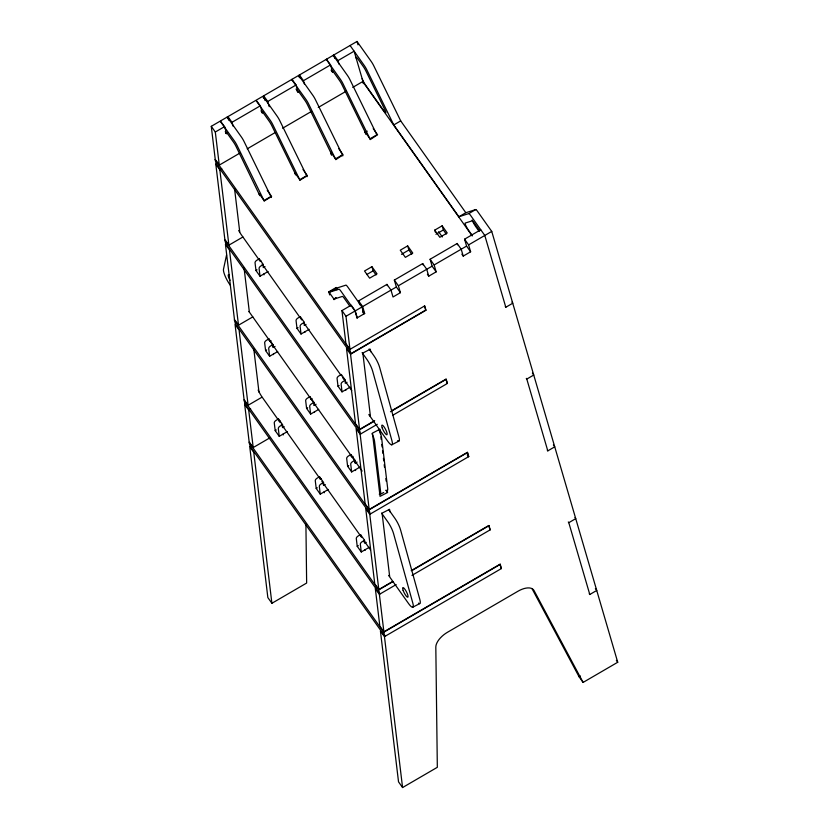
<?xml version="1.0" encoding="UTF-8"?>
<svg xmlns="http://www.w3.org/2000/svg" width="829" height="829" viewBox="0 0 829 829"><rect width="100%" height="100%" fill="white"/><g stroke="black" fill="none" stroke-linecap="round" stroke-linejoin="round"><path stroke-width="1.24" d="M277.694 351.569L269.622 356.263L265.581 350.563L264.658 342.833A2.705 1.378 -35.3 0 1 266.596 340.242L268.907 338.895L272.948 344.595C271.415 348.584 275.497 348.315 272.399 345.196M279.311 421.474L280.192 420.997M287.311 431.619L279.238 436.323L275.197 430.624L274.264 422.883A2.705 1.378 -35.3 0 1 276.202 420.293L278.513 418.946L282.554 424.645C281.093 429.277 285.715 428.178 281.332 424.303M328.325 489.452L320.253 494.146L316.212 488.447L315.279 480.716A2.705 1.378 -35.3 0 1 317.217 478.126L319.528 476.779L323.569 482.478C321.984 486.291 326.108 486.343 323.02 483.079M359.724 467.224L351.651 471.929L347.61 466.23L346.677 458.489A2.705 1.378 -35.3 0 1 348.615 455.898L350.926 454.551L354.967 460.25C353.434 464.209 357.527 463.991 354.418 460.862M369.33 547.275L361.268 551.979L357.216 546.28L356.294 538.539A2.705 1.378 -35.3 0 1 358.232 535.948L360.542 534.612L364.584 540.301C363.05 544.27 367.174 544.011 364.035 540.912M283.352 427.225L284.233 426.697M226.555 255.011L223.488 269.238A10.829 2.487 62.7 0 0 229.592 284.212L230.4 285.363M425.919 310.264L350.543 354.201L359.568 429.422L374.677 420.624M447.339 383.412L445.95 379.444L390.49 411.744M468.737 456.603L369.765 514.312L378.801 589.533L392.531 581.533M490.126 529.824L488.758 525.824L412.013 570.507M260.037 261.549L260.969 260.897M383.723 632.237L249.001 442.271L250.213 446.416L384.936 636.371L383.723 632.237L500.063 564.487L501.296 568.611L500.25 564.217M490.012 529.938L411.961 575.388M501.276 568.632L384.459 636.651L402.573 787.55L437.329 767.312L435.816 647.18A16.248 8.29 -35.3 0 1 447.484 632.268L518.063 591.181A16.248 8.29 -35.3 0 1 534.021 590.517L583.098 682.422L617.729 662.257L491.742 231.415L477.618 211.488A5.42 0.808 59.8 0 0 475.722 209.561L465.825 212.721L458.883 216.763L393.765 124.941L366.843 69.864A5.42 0.808 59.8 0 0 364.211 65.418L350.076 45.491M239.768 153.168L219.281 165.106L215.239 159.406L211.271 126.329L227.229 117.024L241.363 136.951A5.42 0.808 59.8 0 1 243.995 141.396L270.917 196.483L263.974 200.525L237.053 145.438A5.42 0.808 59.8 0 0 234.42 140.992L220.421 121.5M229.063 120.506L227.923 116.62L262.98 96.216L277.104 116.133A5.42 0.808 59.8 0 1 279.736 120.588L306.668 175.665L299.725 179.706L272.793 124.63A5.42 0.808 59.8 0 0 270.161 120.174L256.161 100.692M264.679 99.262L263.674 95.812L298.72 75.398L312.854 95.325A5.42 0.808 59.8 0 1 315.476 99.77L342.408 154.857L335.465 158.899L308.543 103.812A5.42 0.808 59.8 0 0 305.911 99.366L291.901 79.874M300.419 78.444L299.414 74.993L333.196 55.325L347.32 75.252A5.42 0.808 59.8 0 1 349.952 79.698L376.884 134.785L369.941 138.826L343.009 83.739A5.42 0.808 59.8 0 0 340.377 79.294L326.253 59.367L326.502 60.227M334.895 58.372L333.89 54.921L357.019 41.45L371.154 61.377A5.42 0.808 59.8 0 1 373.775 65.823L400.708 120.899L465.825 212.721M219.281 165.106L215.312 132.018L224.566 126.63L220.649 121.366M233.104 126.205L231.965 122.319L260.306 105.822L256.389 100.558M268.72 104.962L267.715 101.511L296.057 85.004L292.015 79.304L292.264 80.175M304.461 84.143L303.455 80.693L330.522 64.931L326.481 59.232L326.74 60.092M338.937 64.071L337.931 60.621L354.118 51.191L363.309 82.61M225.239 131.635L226.586 133.542L227.509 133.003M260.98 110.827L262.327 112.723L263.249 112.184M296.046 89.066L298.067 91.905L299 91.366M331.196 69.937L332.543 71.833L333.465 71.294M242.918 236.99L228.897 245.156L224.856 239.457L215.82 164.235L217.706 163.137M247.218 148.837L275.166 132.557M282.616 128.226L311.58 111.355M318.253 107.469L346.056 91.283M352.729 87.397L362.739 81.563L472.24 235.975M228.897 245.156L219.861 169.935L221.747 168.836M365.703 133.842L365.247 132.288L367.237 131.137M393.765 124.941L400.708 120.899M265.011 266.596L263.218 267.601L263.332 264.534L259.29 258.835L256.98 260.182A2.705 1.378 -35.3 0 0 255.042 262.772L255.974 270.513L260.016 276.212L268.088 271.508M263.332 264.534L261.021 265.881A2.705 1.378 -35.3 0 0 259.083 268.472L260.016 276.212M255.974 270.513L257.083 269.86M238.503 325.206L229.478 249.995L225.436 244.296L234.462 319.517L238.503 325.206L252.814 316.885M329.693 294.927L328.781 291.818L336.18 287.508L337.641 289.559M371.931 266.689L364.522 271L369.61 278.171L377.019 273.86L371.931 266.689L373.143 270.834L376.045 274.927M407.671 245.881L400.272 250.192L405.36 257.363L412.759 253.052L407.671 245.881L408.884 250.016L411.795 254.12M434.738 230.12L442.147 225.809L447.235 232.98L439.826 237.291L434.738 230.12L435.349 232.182M329.051 292.357L336.035 288.295L345.931 285.135A5.42 0.808 59.8 0 1 347.828 287.072L361.952 306.989L363.972 313.89L363.465 313.186M458.883 216.763L468.779 213.602L475.722 209.561M366.791 274.534L373.143 270.834M401.485 254.327L408.884 250.016M435.95 234.255L443.36 229.944L442.147 225.809M306.025 324.419L304.233 325.434L304.347 322.367L300.305 316.668L297.994 318.015A2.705 1.378 -35.3 0 0 296.057 320.605L296.989 328.346L301.031 334.035L309.103 329.341M335.983 297.756L333.869 298.989L328.781 291.818M334.014 299.663L335.849 297.994M304.347 322.367L302.036 323.714A2.705 1.378 -35.3 0 0 300.098 326.305L301.031 334.035M296.989 328.346L298.098 327.693M272.948 344.595L270.637 345.942A2.705 1.378 -35.3 0 0 268.7 348.522L269.622 356.263M265.581 350.563L266.689 349.921M341.952 310.585L345.994 316.284L349.962 349.361L345.921 343.662L341.952 310.585L351.206 305.196L355.247 310.896L357.268 317.797M359.745 304.771L358.605 300.886L386.946 284.388L390.987 290.088L393.008 296.989L400.407 292.678L398.386 285.767L394.345 280.078L422.686 263.57L426.728 269.27L428.748 276.171L436.158 271.86L434.137 264.959L430.096 259.259L457.162 243.498L461.204 249.197L463.224 256.099L470.623 251.788L468.603 244.887L464.561 239.187L480.758 229.757M345.994 316.284L361.952 306.989M356.522 317.227L357.03 317.932L364.667 313.486L362.646 306.585L396.366 286.979L394.345 280.078M398.386 285.767L432.116 266.161L430.096 259.259M434.137 264.959L466.582 246.089L464.561 239.187M468.603 244.887L491.742 231.415M269.777 437.899L253.197 447.556L249.156 441.857L244.659 404.397L246.627 403.246M248.12 405.267L239.084 330.046L235.042 324.346L244.078 399.568L248.12 405.267L261.85 397.267M359.568 429.422L355.527 423.723L346.501 348.501L348.377 347.403M424.469 305.974L425.681 310.119L350.947 353.641L349.734 349.496L424.624 305.922M253.197 447.556L248.7 410.096L250.669 408.946M347.04 382.252L345.247 383.257L345.361 380.2L341.32 374.501L339.009 375.848A2.705 1.378 -35.3 0 0 337.071 378.438L337.994 386.169L342.035 391.868L350.107 387.174M316.077 404.251L313.849 405.485L313.963 402.417L309.922 396.718L307.6 398.065A2.705 1.378 -35.3 0 0 305.663 400.656L306.595 408.396L310.637 414.096L318.709 409.391M345.361 380.2L343.051 381.547A2.705 1.378 -35.3 0 0 341.113 384.138L342.035 391.868M337.994 386.169L339.102 385.526M313.963 402.417L311.642 403.764A2.705 1.378 -35.3 0 0 309.704 406.355L310.637 414.096M306.595 408.396L307.704 407.754M282.554 424.645L280.243 425.992A2.705 1.378 -35.3 0 0 278.306 428.583L279.238 436.323M275.197 430.624L276.306 429.971M505.296 306.554L505.804 307.258L512.736 303.217L511.98 302.15M391.93 410.573L446.023 379.112M359.423 429.826L224.7 239.871L225.913 244.016L360.636 433.971L359.423 429.826L373.848 421.433M467.432 452.302L369.185 509.472L360.149 434.251L377.278 424.282M392.78 415.256L447.163 383.589M354.967 460.25L352.657 461.598A2.705 1.378 -35.3 0 0 350.719 464.188L351.651 471.929M347.61 466.23L348.719 465.577M323.569 482.478L321.258 483.825A2.705 1.378 -35.3 0 0 319.32 486.416L320.253 494.146M316.212 488.447L317.32 487.804M553.389 444.935L554.736 446.831L547.793 450.872L526.798 379.071L533.741 375.029L532.394 373.133M369.04 509.887L234.317 319.921L235.529 324.066L370.242 514.032L369.04 509.887L467.359 452.634L468.572 456.769L467.224 454.872M364.584 540.301L362.273 541.648A2.705 1.378 -35.3 0 0 360.335 544.239L361.268 551.979M357.216 546.28L358.335 545.637M271.891 603.284L253.778 452.396L249.736 446.696L267.85 597.585L271.891 603.284L306.647 583.046L305.911 524.229M500.136 564.155L383.879 631.822L379.837 626.123L375.34 588.663L377.309 587.512M411.174 570.673L488.83 525.493M378.646 589.937L243.923 399.982L245.135 404.117L379.858 594.082L378.646 589.937L393.101 581.523M383.879 631.822L379.381 594.362L396.158 584.59M595.388 588.549L596.735 590.455L589.792 594.497L568.798 522.684L575.73 518.643L574.974 517.576M532.021 588.652L579.056 676.723L580.352 675.977M269.705 341.403L271.021 340.719M273.746 347.102L275.062 346.418M310.72 399.226L312.036 398.552M351.724 457.059L353.05 456.385M320.326 479.286L321.206 478.83M355.765 462.758L357.092 462.074M391.713 444.821L398.739 441.194M324.367 485.006L325.248 484.53M380.2 494.322L383.713 492.509M387.236 489.97L387.537 492.499L380.045 496.364L372.449 433.111L379.941 429.235L380.552 434.303M365.382 542.819L366.263 542.363M412.604 607.284L419.629 603.657M329.092 292.336L338.988 289.176A5.42 0.808 59.8 0 1 340.885 291.114L355.009 311.03L357.03 317.932M333.859 299.145L342.398 296.419A5.42 0.808 59.8 0 1 344.294 298.347L349.486 305.673A5.42 0.808 59.8 0 1 349.993 306.409M479.058 231.301L475.639 226.483A5.42 0.808 59.8 0 1 472.167 220.006M472.115 235.343L468.706 230.524A5.42 0.808 59.8 0 1 465.908 225.747A5.42 0.808 59.8 0 1 465.193 223.074L472.188 220.846A5.42 0.808 59.8 0 1 474.084 222.773L479.276 230.099A5.42 0.808 59.8 0 1 479.784 230.835M333.89 54.921L337.931 60.621M466.582 246.089L470.623 251.788M373.216 128.609L377.568 134.754L370.221 139.604M461.877 254.202L463.224 256.099M331.299 70.548L332.315 71.968A5.42 0.808 59.8 0 1 334.201 73.004L339.393 80.34A5.42 0.808 59.8 0 1 342.025 84.786L365.247 132.288M443.36 229.944L446.261 234.047M438.593 231.705L442.323 236.959M370.169 139.065L365.081 131.894L365.693 133.966M526.291 378.356L526.798 379.071M299.414 74.993L303.455 80.693M432.116 266.161L436.158 271.86M338.74 148.681L343.102 154.826L335.745 159.676M427.401 274.275L428.748 276.171M297.083 90.972L297.839 92.04A5.42 0.808 59.8 0 1 299.725 93.086L304.927 100.413A5.42 0.808 59.8 0 1 307.549 104.858L330.926 152.888M547.295 450.168L547.793 450.872M335.693 159.137L330.616 151.966L331.517 155.075M568.29 521.969L568.798 522.684M263.674 95.812L267.715 101.511M396.366 286.979L400.407 292.678M302.999 169.499L307.362 175.644L299.922 180.235M261.591 112.143L262.099 112.858A5.42 0.808 59.8 0 1 263.985 113.894L269.176 121.221A5.42 0.808 59.8 0 1 271.808 125.676L295.031 173.178M299.953 179.955L294.865 172.784L295.476 174.857M589.284 593.782L589.792 594.497M616.382 660.361L617.729 662.257M227.923 116.62L231.965 122.319M358.605 300.886L362.646 306.585M362.646 310.637L364.667 313.486M362.708 312.118L363.216 312.823M267.249 190.307L271.611 196.463L264.182 201.043M225.851 132.961L226.348 133.676A5.42 0.808 59.8 0 1 228.234 134.712L233.436 142.039A5.42 0.808 59.8 0 1 236.068 146.484L259.664 195.292M264.213 200.773L259.125 193.603L259.726 195.665M211.271 126.329L215.312 132.018M369.123 349.009L373.983 355.859A10.829 2.487 62.7 0 1 379.682 367.516L398.977 437.152A10.829 2.487 62.7 0 1 397.557 440.707M362.097 352.636L366.957 359.485A10.829 2.487 62.7 0 1 372.656 371.143L391.951 440.779A10.829 2.487 62.7 0 1 387.692 441.152L369.081 414.914M349.734 349.496L215.012 159.541L216.224 163.676L350.947 353.641M215.82 164.235L219.861 169.935M346.501 348.501L350.543 354.201M579.056 676.723L583.098 682.422M369.081 414.417L370.428 416.313L362.833 353.05L370.335 349.185L370.636 351.714M259.332 260.151L241.27 234.69A10.829 2.487 62.7 0 1 238.711 230.524M262.109 264.068L299.621 316.968M300.316 317.942L301.704 319.901M303.787 322.844L340.605 374.749M342.688 377.692L344.076 379.651M345.465 381.609L351.714 390.428M360.149 434.251L356.107 428.552L365.143 503.773L369.185 509.472M386.19 490.602L387.537 492.499M248.887 311.435L362.118 471.09M388.635 509.503L394.884 518.312A10.829 2.487 62.7 0 1 400.583 529.969L419.868 599.605A10.829 2.487 62.7 0 1 418.448 603.16M381.609 513.13L387.858 521.938A10.829 2.487 62.7 0 1 393.557 533.596L412.852 603.232A10.829 2.487 62.7 0 1 408.593 603.605L388.594 575.409M369.765 514.312L365.724 508.612L374.76 583.834L378.801 589.533M278.14 419.671L262.161 397.143A10.829 2.487 62.7 0 1 258.14 390.003M278.834 420.645L280.223 422.614M282.306 425.546L319.124 477.463M321.901 481.38L361.496 537.213M364.283 541.13L370.532 549.938M244.659 404.397L248.7 410.096M375.34 588.663L379.381 594.362M384.459 636.651L380.418 630.952L398.531 781.851L402.573 787.55M505.804 307.258L484.799 235.457L470.675 215.53A5.42 0.808 59.8 0 0 468.779 213.602M457.162 243.498L457.546 244.793M422.686 263.57L423.07 264.865M357.019 41.45L358.004 44.818M362.739 81.563L363.34 83.636M424.738 305.984L425.951 310.119M446.147 379.174L447.359 383.309M467.546 452.354L468.758 456.499M488.944 525.545L490.157 529.69M333.196 55.325L333.569 56.621M330.522 64.931L332.543 71.833M386.946 284.388L387.33 285.673M342.532 155.116L342.76 155.893M331.154 153.655L331.455 154.691M298.72 75.398L299.352 77.553M296.057 85.004L298.067 91.905M306.792 175.924L307.02 176.701M336.18 287.508L336.792 289.58M335.983 288.316L336.367 289.611M268.969 105.822L269.228 106.692M264.803 99.698L265.062 100.558M263.228 97.076L263.612 98.371M345.786 389.692L345.942 390.221M260.306 105.822L262.327 112.723M355.392 469.742L355.631 470.551M271.052 196.742L271.27 197.52M304.771 331.859L304.927 332.398M365.009 549.803L365.164 550.332M314.378 411.92L314.533 412.448M227.229 117.024L227.737 118.754M224.566 126.63L226.586 133.542M263.757 274.026L263.995 274.834M323.994 491.97L324.232 492.768M273.363 354.087L273.529 354.615M282.979 434.137L283.217 434.945M380.853 436.831L381.164 439.36M381.765 444.417L382.076 446.955M382.532 450.748L382.832 453.276M383.433 458.333L383.744 460.872M384.2 464.665L384.501 467.193M385.868 478.582L386.169 481.11M389.858 511.825L389.557 509.296L382.065 513.161L389.661 576.424M341.32 374.501L341.486 375.879M350.926 454.551L351.04 455.473M351.081 455.774L351.154 456.385M360.542 534.612L360.708 535.98M300.305 316.668L300.399 317.434M309.922 396.718L310.005 397.485M319.528 476.779L319.766 478.768M259.29 258.835L259.425 259.912M268.907 338.895L269.073 340.273M278.513 418.946L278.627 419.868M234.586 189.033L239.757 232.047M244.047 267.819L249.363 312.108M253.809 349.144L258.98 392.158M229.996 280.357A5.42 1.243 62.7 0 1 229.136 274.834M385.868 490.229A10.829 2.487 62.7 0 0 387.703 488.644L381.568 437.557A10.829 2.487 62.7 0 0 378.532 429.08M379.247 494.125A10.829 2.487 62.7 0 0 380.677 492.271L374.542 441.183A10.829 2.487 62.7 0 0 371.993 433.702M356.138 58.092A5.42 0.808 59.8 0 1 358.024 59.128L363.226 66.455A5.42 0.808 59.8 0 1 365.858 70.911L384.884 109.832A5.42 0.808 59.8 0 1 385.817 112.796A5.42 0.808 59.8 0 1 383.868 110.899L365.662 85.232A5.42 0.808 59.8 0 1 362.159 78.672M382.21 427.899A5.42 1.243 62.7 0 0 386.905 434.759A5.42 1.243 62.7 0 0 384.241 427.142A5.42 1.243 62.7 0 0 382.21 427.899M403.112 590.362A5.42 1.243 62.7 0 0 407.806 597.222A5.42 1.243 62.7 0 0 405.143 589.606A5.42 1.243 62.7 0 0 403.112 590.362"/></g></svg>
